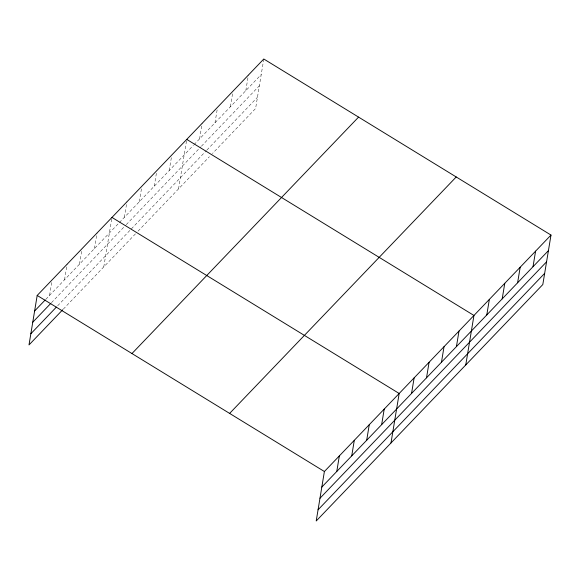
<?xml version="1.0" encoding="UTF-8"?>
<svg xmlns="http://www.w3.org/2000/svg" width="580" height="580" viewBox="0 0 580 580"><rect width="100%" height="100%" fill="white"/><g stroke="black" fill="none" stroke-linecap="round" stroke-linejoin="round"><path stroke-width="0.43" stroke-dasharray="2.9 2.17" d="M49.575 295.401L52.004 280.705M64.525 279.792L67.106 264.233M79.482 264.19L81.918 249.494M94.438 248.588L97.012 233.03M103.776 266.909L111.831 218.283M124.352 217.377L126.926 201.818M139.309 201.768L141.737 187.072M154.266 186.165L156.694 171.47M169.215 170.556L171.651 155.868M178.56 188.877L186.753 139.396M199.585 138.874L202.159 123.315M214.992 122.8L217.427 108.105M230.398 106.72L232.834 92.024M245.811 90.639L248.385 75.081M263.791 59.008L255.606 108.489L212.454 153.512M45.834 299.302L118.74 223.227M119.364 222.575L193.423 145.304M194.039 144.666L261.217 74.566M51.461 302.695L125.613 225.315M126.237 224.67L200.811 146.856M201.427 146.211L259.369 85.76M57.652 305.776L206.299 150.677M206.915 150.031L257.455 97.295M63.271 309.169L135.56 233.747M138.054 231.144L209.373 156.723"/><path stroke-width="0.87" d="M551 235.067L324.394 471.511L316.209 520.992L542.808 284.555L551 235.067L263.791 59.008L37.192 295.445L29 344.933L62.647 309.821M336.777 471.46L339.351 455.902M351.734 455.858L354.308 440.3M366.69 440.256L369.264 424.698M381.647 424.647L384.221 409.088M390.985 442.968L399.178 393.486L111.969 217.42M411.553 393.436L414.135 377.877M426.51 377.834L429.091 362.275M441.467 362.224L444.041 346.666M456.424 346.623L458.998 331.064M465.762 364.943L473.954 315.462L186.753 139.396M486.787 314.94L489.361 299.382M502.2 298.86L504.774 283.301M517.606 282.786L520.18 267.228M533.013 266.706L535.594 251.147M34.619 311.003L45.211 299.954M32.763 322.204L50.837 303.347M30.856 333.739L56.405 307.074M131.972 353.546L358.57 117.109M229.622 413.409L456.221 176.965M321.82 487.07L548.426 250.625M319.971 498.263L546.57 261.819M318.058 509.798L544.663 273.354M37.192 295.445L324.394 471.511"/></g></svg>
